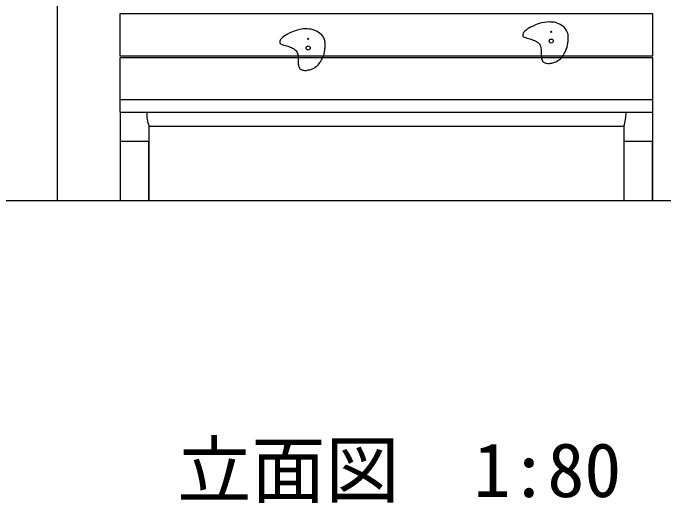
# Model space of a CAD drawing. Units: millimetres at full size, sheet at 1:80; details may follow other scales. Extents: x 1200 to 32400, y 1200 to 22560.
# Drawn here: x 7780 to 8879, y 7529 to 8356 of the extents above; entities that cross this region are included whole.
import ezdxf
from ezdxf.enums import TextEntityAlignment as Align

# ---------------------------------------------------------------- set-up
doc = ezdxf.new("R2010")
doc.units = ezdxf.units.MM
doc.header["$LTSCALE"] = 80
for name, color, linetype, lineweight in [('0_10', 1, 'Continuous', 25), ('D-STR-TXT\u3000文字列', 7, 'Continuous', 13), ('D-STR\u3000構造物外形線', 1, 'Continuous', 25)]:
    doc.layers.add(name, color=color, linetype=linetype, lineweight=lineweight)
doc.styles.add('ＭＳ ゴシック', font='')
doc.styles.get('ＭＳ ゴシック').set_extended_font_data('MS Gothic')

msp = doc.modelspace()

# ---------------------------------------------------------------- linework, layer by layer
at = {"layer": '0_10'}
for p, q in [((7960.54, 8209.79), (8860.54, 8209.79)), ((7961.24, 8188.57), (7961.24, 8039.29)), ((8859.84, 8188.57), (8859.84, 8039.29)), ((8009.84, 8164.81), (8811.24, 8164.81)), ((8009.84, 8164.81), (8009.84, 8039.29)), ((8811.24, 8164.81), (8811.24, 8039.29))]:
    msp.add_line(p, q, dxfattribs=at)
for points in [[(8860.54, 8354.39), (7960.54, 8354.39), (7960.54, 8283.68), (8860.54, 8283.68)], [(8860.54, 8280.5), (7960.54, 8280.5), (7960.54, 8188.57), (8860.54, 8188.57)], [(8009.84, 8039.29), (8009.84, 8139.29), (7961.24, 8139.29), (7961.24, 8039.29)], [(8859.84, 8039.29), (8859.84, 8139.29), (8811.24, 8139.29), (8811.24, 8039.29)]]:
    msp.add_lwpolyline(points, close=True, dxfattribs=at)
at = {"layer": '0_10', "color": 152}
for centre, radius in [((8688.79, 8324.21), 0.975), ((8688.79, 8308.61), 3.41)]:
    msp.add_circle(centre, radius, dxfattribs=at)
at = {"layer": '0_10', "color": 2}
for centre, radius in [((8278.5, 8312.48), 0.975), ((8278.5, 8296.88), 3.41)]:
    msp.add_circle(centre, radius, dxfattribs=at)
at = {"layer": '0_10'}
for centre, start, end in [((8068.36, 8186.16), 177.78126, 200.04306), ((8752.72, 8186.16), 339.95694, 2.21874)]:
    msp.add_arc(centre, 62.3, start, end, dxfattribs=at)
at = {"layer": '0_10', "color": 152}
msp.add_open_spline([(8715.55, 8298.26), (8715.06, 8296.92), (8713.42, 8292.94), (8712.82, 8291.64), (8712.23, 8290.36), (8710.34, 8286.56), (8709.58, 8285.37), (8708.83, 8284.18), (8706.32, 8280.78), (8705.33, 8279.78), (8704.29, 8278.73), (8700.8, 8275.99), (8699.54, 8275.23), (8698.32, 8274.49), (8694.38, 8272.8), (8693.02, 8272.37), (8691.66, 8271.94), (8687.44, 8271.04), (8686.01, 8270.92), (8684.73, 8270.81), (8680.85, 8270.92), (8679.6, 8271.23), (8678.58, 8271.48), (8675.59, 8272.83), (8674.9, 8273.63), (8674.04, 8274.62), (8672.62, 8278.38), (8672.35, 8279.66), (8672.02, 8281.25), (8672.02, 8286.16), (8671.94, 8287.79), (8671.85, 8289.5), (8671.82, 8294.68), (8671.49, 8296.36), (8671.19, 8297.89), (8669.74, 8302.44), (8668.82, 8303.7), (8667.87, 8304.99), (8663.92, 8307.84), (8662.52, 8308.61), (8660.97, 8309.47), (8655.89, 8311.15), (8654.21, 8311.72), (8652.64, 8312.25), (8647.82, 8313.49), (8646.28, 8314.09), (8645.19, 8314.52), (8641.61, 8315.77), (8641.1, 8316.82), (8640.54, 8317.95), (8641.12, 8322.05), (8641.86, 8323.06), (8643.25, 8324.98), (8649.01, 8329.3), (8651.04, 8330.52), (8653.72, 8332.13), (8662.27, 8336.1), (8665.23, 8337.12), (8668.29, 8338.17), (8677.8, 8340.41), (8681.02, 8340.77), (8683.5, 8341.05), (8691.03, 8340.74), (8693.49, 8340.31), (8695.67, 8339.92), (8702.03, 8337.77), (8703.99, 8336.73), (8705.76, 8335.81), (8710.56, 8332.13), (8711.88, 8330.63), (8713.11, 8329.24), (8715.8, 8324.29), (8716.51, 8322.58), (8716.95, 8321.52), (8717.44, 8318.09), (8717.54, 8316.95), (8717.64, 8315.75), (8717.56, 8312.13), (8717.48, 8310.93), (8717.39, 8309.67), (8716.92, 8305.91), (8716.7, 8304.66), (8716.46, 8303.38), (8715.99, 8299.49), (8715.55, 8298.26)], degree=3, knots=[0, 0, 0, 0, 1, 1, 1, 2, 2, 2, 3, 3, 3, 4, 4, 4, 5, 5, 5, 6, 6, 6, 7, 7, 7, 8, 8, 8, 9, 9, 9, 10, 10, 10, 11, 11, 11, 12, 12, 12, 13, 13, 13, 14, 14, 14, 15, 15, 15, 16, 16, 16, 17, 17, 17, 18, 18, 18, 19, 19, 19, 20, 20, 20, 21, 21, 21, 22, 22, 22, 23, 23, 23, 24, 24, 24, 25, 25, 25, 26, 26, 26, 27, 27, 27, 28, 28, 28, 28], dxfattribs=at)
at = {"layer": '0_10', "color": 2}
msp.add_open_spline([(8305.26, 8286.53), (8304.77, 8285.19), (8303.14, 8281.21), (8302.54, 8279.91), (8301.94, 8278.63), (8300.05, 8274.83), (8299.3, 8273.64), (8298.55, 8272.45), (8296.03, 8269.05), (8295.04, 8268.05), (8294.01, 8267), (8290.52, 8264.26), (8289.26, 8263.5), (8288.04, 8262.76), (8284.09, 8261.07), (8282.74, 8260.64), (8281.37, 8260.2), (8277.15, 8259.31), (8275.73, 8259.19), (8274.45, 8259.08), (8270.57, 8259.19), (8269.32, 8259.5), (8268.29, 8259.75), (8265.3, 8261.1), (8264.61, 8261.9), (8263.76, 8262.89), (8262.34, 8266.65), (8262.07, 8267.93), (8261.74, 8269.52), (8261.74, 8274.43), (8261.66, 8276.06), (8261.57, 8277.77), (8261.53, 8282.94), (8261.2, 8284.63), (8260.9, 8286.16), (8259.46, 8290.71), (8258.53, 8291.97), (8257.59, 8293.26), (8253.64, 8296.11), (8252.24, 8296.88), (8250.68, 8297.74), (8245.61, 8299.42), (8243.93, 8299.99), (8242.36, 8300.52), (8237.54, 8301.76), (8236, 8302.36), (8234.9, 8302.79), (8231.33, 8304.04), (8230.81, 8305.09), (8230.26, 8306.22), (8230.84, 8310.31), (8231.58, 8311.33), (8232.97, 8313.25), (8238.73, 8317.57), (8240.76, 8318.79), (8243.44, 8320.4), (8251.98, 8324.37), (8254.94, 8325.39), (8258.01, 8326.43), (8267.51, 8328.68), (8270.73, 8329.04), (8273.21, 8329.32), (8280.75, 8329.01), (8283.2, 8328.57), (8285.39, 8328.19), (8291.74, 8326.04), (8293.71, 8325), (8295.47, 8324.07), (8300.27, 8320.4), (8301.6, 8318.9), (8302.83, 8317.51), (8305.51, 8312.56), (8306.22, 8310.85), (8306.66, 8309.79), (8307.16, 8306.36), (8307.26, 8305.22), (8307.36, 8304.02), (8307.28, 8300.4), (8307.2, 8299.2), (8307.11, 8297.94), (8306.64, 8294.17), (8306.41, 8292.93), (8306.18, 8291.65), (8305.71, 8287.75), (8305.26, 8286.53)], degree=3, knots=[0, 0, 0, 0, 1, 1, 1, 2, 2, 2, 3, 3, 3, 4, 4, 4, 5, 5, 5, 6, 6, 6, 7, 7, 7, 8, 8, 8, 9, 9, 9, 10, 10, 10, 11, 11, 11, 12, 12, 12, 13, 13, 13, 14, 14, 14, 15, 15, 15, 16, 16, 16, 17, 17, 17, 18, 18, 18, 19, 19, 19, 20, 20, 20, 21, 21, 21, 22, 22, 22, 23, 23, 23, 24, 24, 24, 25, 25, 25, 26, 26, 26, 27, 27, 27, 28, 28, 28, 28], dxfattribs=at)
at = {"layer": 'D-STR\u3000構造物外形線'}
for p, q in [((7855.09, 9449.29), (7855.09, 8039.29)), ((3910.24, 8039.29), (12694.83, 8039.29))]:
    msp.add_line(p, q, dxfattribs=at)

# ---------------------------------------------------------------- texts
at = {"layer": 'D-STR-TXT\u3000文字列', "style": 'ＭＳ ゴシック'}
msp.add_text('立面図\u30001:80', height=91.64, dxfattribs=at).set_placement((8057.62, 7511.23), align=Align.BOTTOM_LEFT)

doc.saveas('drawing.dxf')
